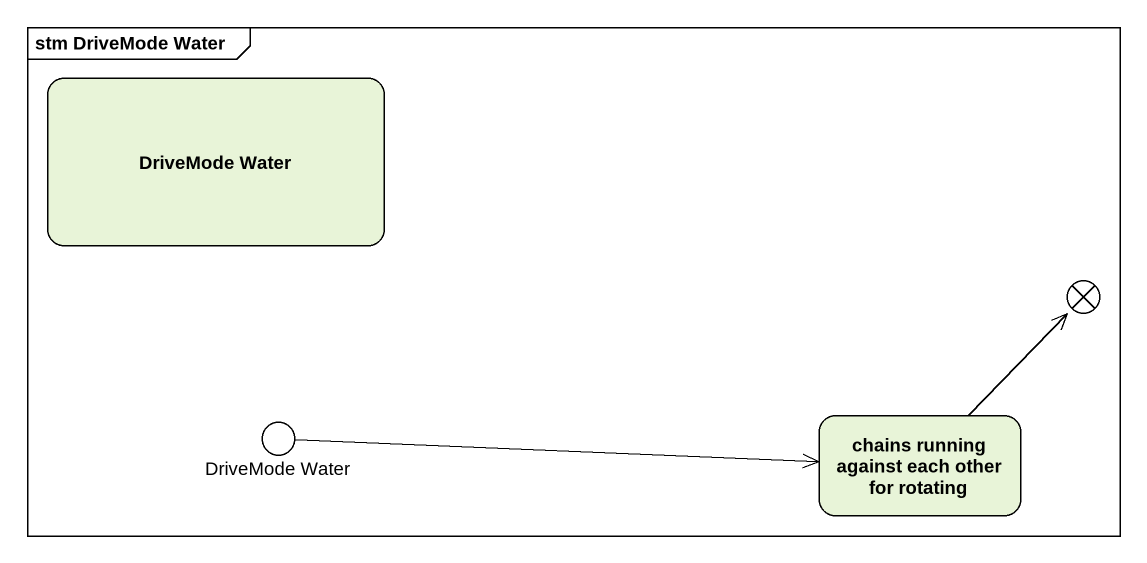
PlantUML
@startuml
mainframe stm DriveMode Water
hide empty description
state "DriveMode Water" as DriveMode_Water {
  state exit1 <<exitPoint>>
  state "DriveMode Water" as DriveMode_Water_2 <<entryPoint>>
}
state "chains running against each other for rotating" as chains_running_against_each
DriveMode_Water_2 -right-> chains_running_against_each
chains_running_against_each -up-> exit1
@enduml
